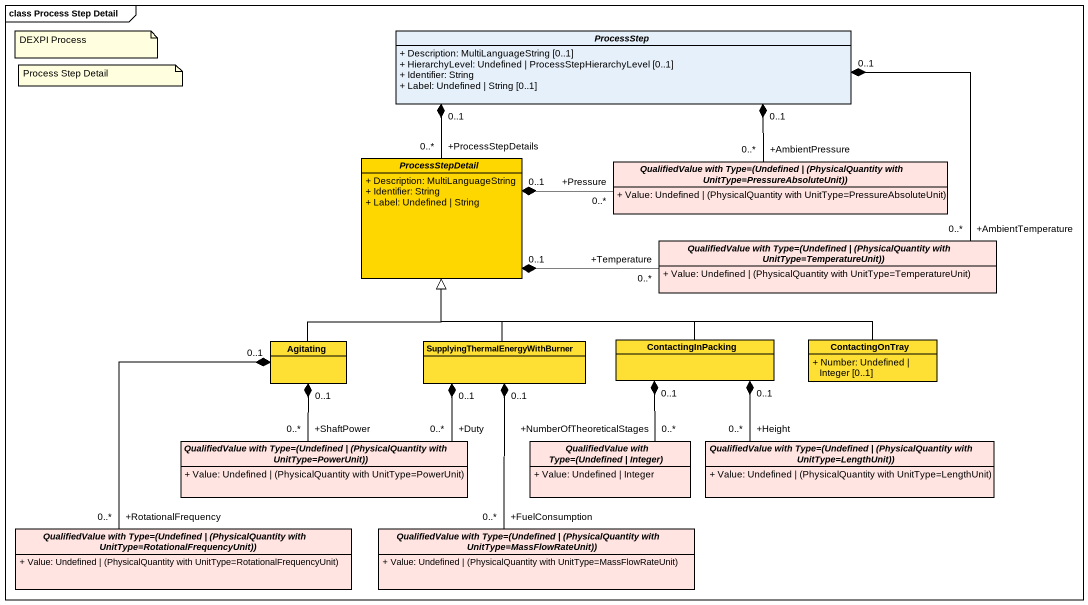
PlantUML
@startuml
mainframe class Process Step Detail
hide circle
hide empty members
skinparam classAttributeIconSize 0
abstract class ProcessStep {
  + Description: MultiLanguageString [0..1]
  + HierarchyLevel: Undefined | ProcessStepHierarchyLevel [0..1]
  + Identifier: String
  + Label: Undefined | String [0..1]
}
abstract class ProcessStepDetail #FFD700 {
  + Description: MultiLanguageString
  + Identifier: String
  + Label: Undefined | String
}
abstract class "QualifiedValue with Type=(Undefined | (PhysicalQuantity with UnitType=PressureAbsoluteUnit))" as QualifiedValue_with_Type #FFE4E1 {
  {field} + Value: Undefined | (PhysicalQuantity with UnitType=PressureAbsoluteUnit)
}
abstract class "QualifiedValue with Type=(Undefined | (PhysicalQuantity with UnitType=TemperatureUnit))" as QualifiedValue_with_Type_2 #FFE4E1 {
  {field} + Value: Undefined | (PhysicalQuantity with UnitType=TemperatureUnit)
}
class Agitating #FEDF34
class "SupplyingThermalEnergyWithBurner" as SupplyingThermalEnergyWithBu #FEDF34
class ContactingInPacking #FEDF34
class ContactingOnTray #FEDF34 {
  + Number: Undefined | Integer [0..1]
}
abstract class "QualifiedValue with Type=(Undefined | (PhysicalQuantity with UnitType=PowerUnit))" as QualifiedValue_with_Type_3 #FFE4E1 {
  {field} + Value: Undefined | (PhysicalQuantity with UnitType=PowerUnit)
}
abstract class "QualifiedValue with Type=(Undefined | Integer)" as QualifiedValue_with_Type_4 #FFE4E1 {
  + Value: Undefined | Integer
}
abstract class "QualifiedValue with Type=(Undefined | (PhysicalQuantity with UnitType=LengthUnit))" as QualifiedValue_with_Type_5 #FFE4E1 {
  {field} + Value: Undefined | (PhysicalQuantity with UnitType=LengthUnit)
}
abstract class "QualifiedValue with Type=(Undefined | (PhysicalQuantity with UnitType=RotationalFrequencyUnit))" as QualifiedValue_with_Type_6 #FFE4E1 {
  {field} + Value: Undefined | (PhysicalQuantity with UnitType=RotationalFrequencyUnit)
}
abstract class "QualifiedValue with Type=(Undefined | (PhysicalQuantity with UnitType=MassFlowRateUnit))" as QualifiedValue_with_Type_7 #FFE4E1 {
  {field} + Value: Undefined | (PhysicalQuantity with UnitType=MassFlowRateUnit)
}
ProcessStep "0..1" *-- "+ProcessStepDetails\n0..*" ProcessStepDetail
ProcessStep "0..1" *-- "+AmbientPressure\n0..*" QualifiedValue_with_Type
ProcessStep "0..1" *-- "+AmbientTemperature\n0..*" QualifiedValue_with_Type_2
ProcessStepDetail "0..1" *-right- "+Pressure\n0..*" QualifiedValue_with_Type
ProcessStepDetail "0..1" *-right- "+Temperature\n0..*" QualifiedValue_with_Type_2
Agitating -up-|> ProcessStepDetail
Agitating "0..1" *-- "+ShaftPower\n0..*" QualifiedValue_with_Type_3
Agitating "0..1" *-- "+RotationalFrequency\n0..*" QualifiedValue_with_Type_6
SupplyingThermalEnergyWithBu -up-|> ProcessStepDetail
SupplyingThermalEnergyWithBu "0..1" *-left- "+Duty\n0..*" QualifiedValue_with_Type_3
SupplyingThermalEnergyWithBu "0..1" *-- "+FuelConsumption\n0..*" QualifiedValue_with_Type_7
ContactingInPacking -left-|> ProcessStepDetail
ContactingInPacking "0..1" *-- "+NumberOfTheoreticalStages\n0..*" QualifiedValue_with_Type_4
ContactingInPacking "0..1" *-- "+Height\n0..*" QualifiedValue_with_Type_5
ContactingOnTray -left-|> ProcessStepDetail
note as N1
  DEXPI Process
end note
note as N2
  Process Step Detail
end note
@enduml
